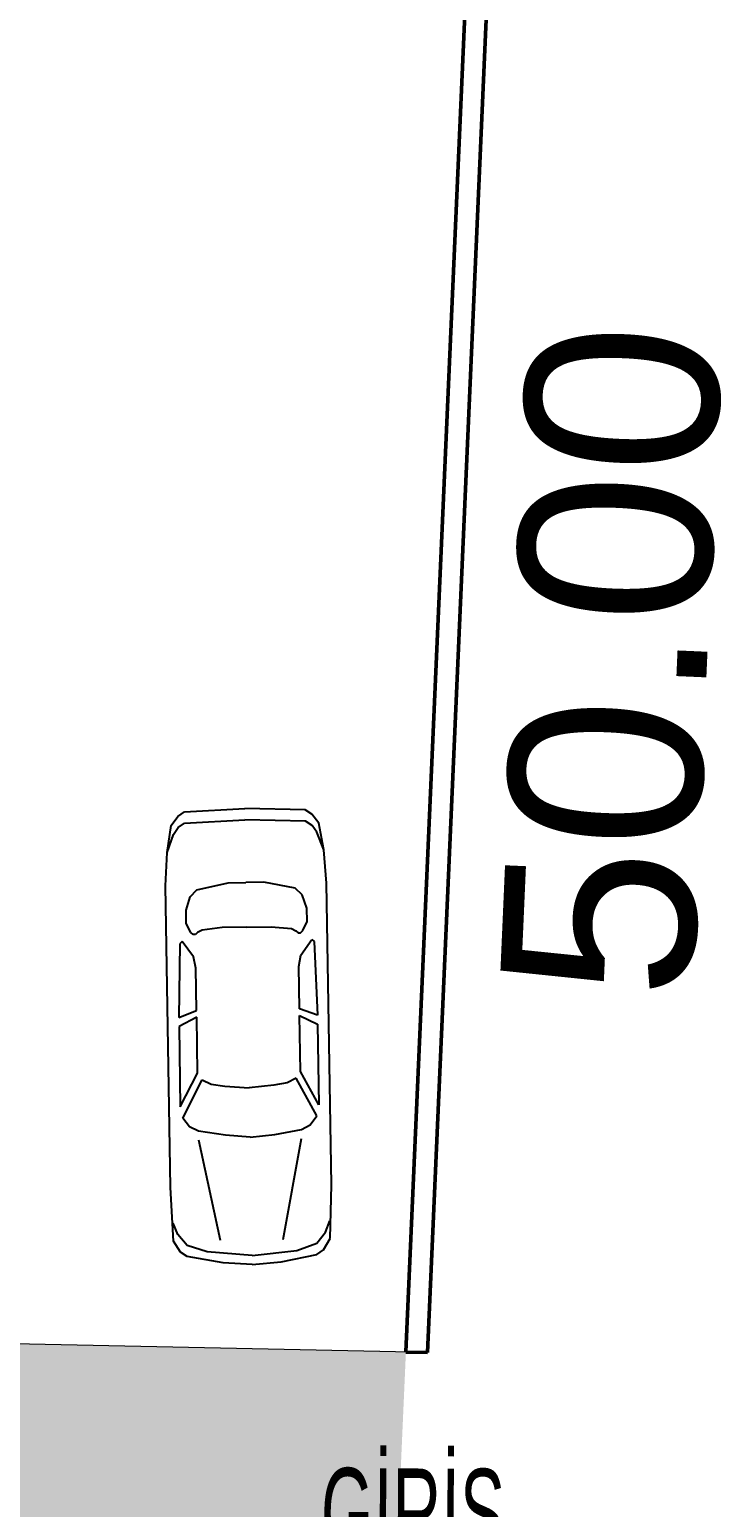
# Model space of a CAD drawing. Header units: centimetres. Extents: x 63871 to 181827, y -95930 to 42199.
# Drawn here: x 178244 to 178890, y 23957 to 25336 of the extents above; entities that cross this region are included whole.
import ezdxf

# ---------------------------------------------------------------- set-up
doc = ezdxf.new("R2010")
doc.units = ezdxf.units.CM
for name, color, linetype, lineweight in [('A-AREA-IDEN', 7, 'Continuous', 9), ('ARA SINIRLAR', 225, 'Continuous', 15), ('ARM_Pen_No__252', 8, 'Continuous', 18), ('OLUK', 222, 'Continuous', 15), ('PARSEL SINIRI', 12, 'Continuous', 50), ('ROL_CEPHE', 1, 'Continuous', 0)]:
    doc.layers.add(name, color=color, linetype=linetype, lineweight=lineweight)
doc.layers.add('furn', color=7, linetype='Continuous')
doc.styles.add('Arial', font='Arial.ttf', dxfattribs={"height": 250})
doc.styles.get("Standard").update_dxf_attribs({"font": 'Arial.ttf'})

# ---------------------------------------------------------------- blocks, each defined once
blk = doc.blocks.new('02PCAR03')
at = {"color": 0, "linetype": 'ByBlock'}
for p, q in [((-185, 35), (-197, 33)), ((-185, 35), (-193, 32)), ((-170, 36), (-185, 35)), ((-35, 36), (-170, 36)), ((-11, 35), (-35, 36)), ((-14, 33), (-19, 35)), ((-6, 32), (-11, 35)), ((-203, 27), (-204, 0)), ((-201, 30), (-203, 27)), ((-197, 33), (-201, 30)), ((-198, 27), (-199, 0)), ((-196, 30), (-198, 27)), ((-193, 32), (-196, 30)), ((-159, 27), (-165, 25)), ((-153, 27), (-159, 27)), ((-149, 25), (-153, 27)), ((-145, 29), (-144, 30)), ((-138, 24), (-145, 29)), ((-144, 30), (-111, 31)), ((-111, 31), (-114, 23)), ((-111, 23), (-107, 31)), ((-107, 31), (-71, 31)), ((-71, 31), (-86, 23)), ((-66, 30), (-83, 21)), ((-62, 27), (-66, 30)), ((-60, 23), (-62, 27)), ((-9, 29), (-14, 33)), ((-6, 20), (-9, 29)), ((-4, 29), (-6, 32)), ((-1, 13), (-4, 29)), ((-168, 22), (-171, 8)), ((-165, 25), (-168, 22)), ((-151, 11), (-150, 20)), ((-150, 20), (-149, 22)), ((-148, 24), (-149, 25)), ((-149, 22), (-148, 23)), ((-148, 23), (-148, 24)), ((-133, 23), (-138, 24)), ((-114, 23), (-133, 23)), ((-86, 23), (-111, 23)), ((-83, 21), (-81, 17)), ((-58, 11), (-60, 23)), ((-11, 14), (-56, 23)), ((-4, 0), (-6, 20)), ((-81, 17), (-80, 11)), ((-171, 8), (-171, 0)), ((-151, 0), (-151, 11)), ((-80, 11), (-79, 0)), ((-57, 0), (-58, 11)), ((0, 0), (-1, 13)), ((-203, -27), (-204, 0)), ((-198, -27), (-199, 0)), ((-171, -8), (-171, 0)), ((-151, 0), (-151, -11)), ((-80, -11), (-79, 0)), ((-57, 0), (-58, -11)), ((-4, 0), (-6, -20)), ((0, 0), (-1, -13)), ((-168, -22), (-171, -8)), ((-151, -11), (-150, -20)), ((-81, -17), (-80, -11)), ((-58, -11), (-60, -23)), ((-1, -13), (-4, -29)), ((-83, -21), (-81, -17)), ((-11, -14), (-56, -23)), ((-165, -25), (-168, -22)), ((-159, -27), (-165, -25)), ((-149, -25), (-153, -27)), ((-150, -20), (-149, -22)), ((-149, -22), (-148, -23)), ((-148, -24), (-149, -25)), ((-148, -23), (-148, -24)), ((-138, -24), (-145, -29)), ((-133, -23), (-138, -24)), ((-114, -23), (-133, -23)), ((-111, -31), (-114, -23)), ((-86, -23), (-111, -23)), ((-111, -23), (-107, -31)), ((-71, -31), (-86, -23)), ((-66, -30), (-83, -21)), ((-60, -23), (-62, -27)), ((-6, -20), (-9, -29)), ((-201, -30), (-203, -27)), ((-197, -33), (-201, -30)), ((-196, -30), (-198, -27)), ((-185, -35), (-197, -33)), ((-193, -32), (-196, -30)), ((-185, -35), (-193, -32)), ((-153, -27), (-159, -27)), ((-145, -29), (-144, -30)), ((-144, -30), (-111, -31)), ((-107, -31), (-71, -31)), ((-62, -27), (-66, -30)), ((-14, -33), (-19, -35)), ((-9, -29), (-14, -33)), ((-6, -32), (-11, -35)), ((-4, -29), (-6, -32)), ((-170, -36), (-185, -35)), ((-35, -36), (-170, -36)), ((-11, -35), (-35, -36))]:
    blk.add_line(p, q, dxfattribs=at)
blk = doc.blocks.new('VAZİYET PLANI')
at = {"layer": 'ARM_Pen_No__252'}
h = blk.add_hatch(dxfattribs=at)
h.set_pattern_fill('AR-HBONE', color=256, scale=0.51)
h.set_pattern_definition([(45, (-177951.86, -14930.114), (0, 73.27889), [155.448, -51.816]), (135, (-177915.22, -14893.474), (7e-15, 73.27889), [155.448, -51.816])])
h.paths.add_polyline_path([(-2120.2, 12277.2), (-2253.9, 9232.9), (-7195.1, 9337.4), (-6197.4, 12277.2)], flags=16)
h.paths.add_polyline_path([(-5125.4, 15515.8), (-2357.2, 23672.5), (-2865.8, 23896), (-7797.7, 9350.1), (-10518.2, 9407.7), (-10683.6, 8961), (623.4, 8722.4), (643.2, 9171.7), (-1702.9, 9221.3), (-1092.5, 23116.6), (-1633.6, 23354.4), (-1935.7, 15952.7), (-1958.7, 15952.7), (-1976.5, 15548.8)])
h.paths.add_polyline_path([(-1976.5, 15548.8), (-5125.4, 15515.8), (-6122.7, 12576.9), (-2107, 12576.9)])
at = {"layer": 'ARA SINIRLAR'}
blk.add_line((663.2, 9171.2), (-1702.9, 9221.3), dxfattribs=at)
at = {"layer": 'PARSEL SINIRI'}
blk.add_line((663.2, 9171.2), (643.2, 9171.7), dxfattribs=at)
for points in [[(643.2, 9172.1), (771.5, 12085.5)], [(663.2, 9171.2), (791.5, 12084.6)]]:
    blk.add_lwpolyline(points, dxfattribs=at)
at = {"layer": 'furn', "linetype": 'Continuous', "xscale": 2.086125961570064, "yscale": 2.086125961570064, "zscale": 2.086125961570064, "rotation": 270.9296038315418}
blk.add_blockref('02PCAR03', (499.8, 9253.5), dxfattribs=at)
at = {"layer": 'A-AREA-IDEN', "style": 'Arial', "width": 0.55}
blk.add_text('GİRİŞ', height=82.06, rotation=359.6271, dxfattribs=at).set_placement((563.7, 8981.6))
at = {"layer": 'ROL_CEPHE', "lineweight": 0}
blk.add_text('50.00', height=180, rotation=87.5013, dxfattribs=at).set_placement((910.3, 9499.2))

msp = doc.modelspace()

# ---------------------------------------------------------------- block references
at = {"layer": 'OLUK'}
msp.add_blockref('VAZİYET PLANI', (177951.9, 14930.1), dxfattribs=at)

doc.saveas('drawing.dxf')
